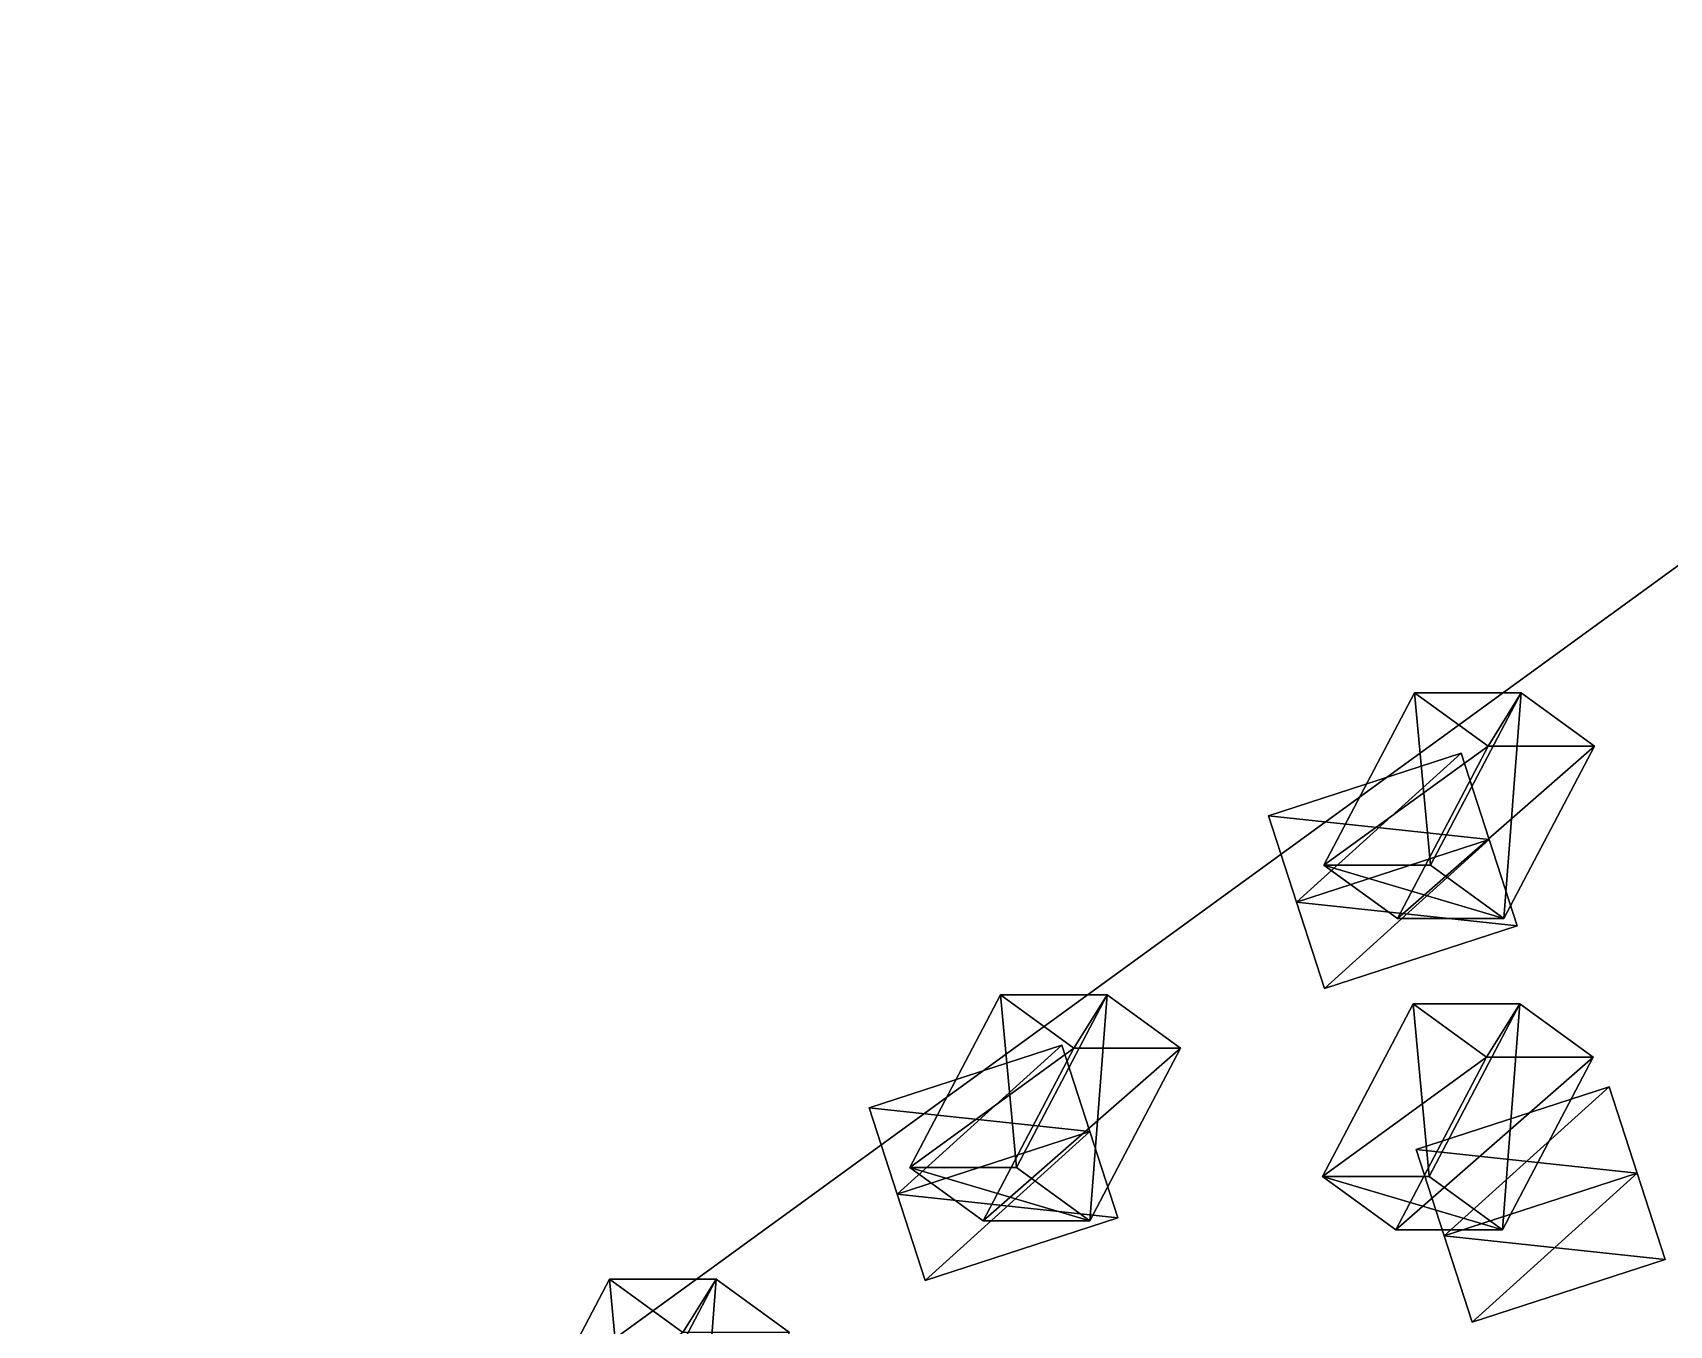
# Model space of a CAD drawing. Header units: metres. Extents: x -324 to 324, y -310 to 311.
# Drawn here: x -217.3 to -136.6, y 244.2 to 307.9 of the extents above; entities that cross this region are included whole.
import ezdxf

# ---------------------------------------------------------------- set-up
doc = ezdxf.new("R2010")
doc.units = ezdxf.units.M

msp = doc.modelspace()

# ---------------------------------------------------------------- linework, layer by layer
for p, q in [((-100.1399, 307.86993, -938.09595), (-261.94815, 190.31635, -1061.6997)), ((-261.85693, 190.37546, -1061.904), (-100.05551, 307.93835, -938.3003))]:
    msp.add_line(p, q)
for points in [[(-100.05551, 307.93835, -938.3003), (-161.85391, 117.712, -1261.8992), (-261.85693, 190.37546, -1061.904), (-261.85684, 190.37556, -1061.9039)], [(-100.05551, 307.93835, -938.3003), (61.75283, 190.36641, -1261.8993), (-161.85391, 117.712, -1261.8992), (-161.8538, 117.7121, -1261.899)], [(-149.1837, 275.40836, -960.27985), (-153.65573, 266.90176, -957.5159), (-148.39809, 266.90152, -949.00964), (-148.39798, 266.9016, -949.0095)], [(-153.65573, 266.90176, -957.5159), (-149.1837, 275.40836, -960.27985), (-145.56575, 272.77975, -962.5161), (-145.56564, 272.77985, -962.516)], [(-148.39809, 266.90152, -949.00964), (-143.92606, 275.4081, -951.7735), (-149.1837, 275.40836, -960.27985), (-149.1836, 275.40845, -960.2797)], [(-145.56575, 272.77975, -962.5161), (-149.1837, 275.40836, -960.27985), (-143.92606, 275.4081, -951.7735), (-143.92595, 275.4082, -951.7734)], [(-143.92606, 275.4081, -951.7735), (-148.39809, 266.90152, -949.00964), (-144.78014, 264.27292, -951.2459), (-144.78003, 264.273, -951.2458)], [(-143.92606, 275.4081, -951.7735), (-140.3081, 272.7795, -954.0098), (-145.56575, 272.77975, -962.5161), (-145.56564, 272.77985, -962.516)], [(-144.78014, 264.27292, -951.2459), (-140.3081, 272.7795, -954.0098), (-143.92606, 275.4081, -951.7735), (-143.92595, 275.4082, -951.7734)], [(-155.01509, 265.0837, -1004.8467), (-156.39719, 269.33737, -995.90265), (-146.88663, 272.42755, -995.90265), (-146.88652, 272.42764, -995.9025)], [(-145.50468, 268.1744, -993.6664), (-146.88663, 272.42755, -995.90265), (-156.39719, 269.33737, -995.90265), (-156.39708, 269.33746, -995.9025)], [(-146.88663, 272.42755, -995.90265), (-145.50452, 268.1739, -1004.8467), (-155.01509, 265.0837, -1004.8467), (-155.01498, 265.0838, -1004.84656)], [(-145.56575, 272.77975, -962.5161), (-150.03778, 264.27316, -959.75226), (-153.65573, 266.90176, -957.5159), (-153.65562, 266.90186, -957.5158)], [(-150.03778, 264.27316, -959.75226), (-145.56575, 272.77975, -962.5161), (-140.3081, 272.7795, -954.0098), (-140.308, 272.7796, -954.0097)], [(-140.3081, 272.7795, -954.0098), (-144.78014, 264.27292, -951.2459), (-150.03778, 264.27316, -959.75226), (-150.03767, 264.27325, -959.75214)], [(-145.50452, 268.1739, -1004.8467), (-146.88663, 272.42755, -995.90265), (-145.50468, 268.1744, -993.6664), (-145.50458, 268.1745, -993.66626)], [(-153.63315, 260.83057, -1002.6104), (-155.01526, 265.08423, -993.6664), (-156.39719, 269.33737, -995.90265), (-156.39708, 269.33746, -995.9025)], [(-156.39719, 269.33737, -995.90265), (-155.01509, 265.0837, -1004.8467), (-153.63315, 260.83057, -1002.6104), (-153.63304, 260.83066, -1002.6103)], [(-156.39719, 269.33737, -995.90265), (-155.01526, 265.08423, -993.6664), (-145.50468, 268.1744, -993.6664), (-145.50458, 268.1745, -993.66626)], [(-144.12259, 263.92075, -1002.6104), (-145.50468, 268.1744, -993.6664), (-155.01526, 265.08423, -993.6664), (-155.01515, 265.08432, -993.66626)], [(-153.63315, 260.83057, -1002.6104), (-155.01509, 265.0837, -1004.8467), (-145.50452, 268.1739, -1004.8467), (-145.50441, 268.17398, -1004.84656)], [(-145.50452, 268.1739, -1004.8467), (-144.12259, 263.92075, -1002.6104), (-153.63315, 260.83057, -1002.6104), (-153.63304, 260.83066, -1002.6103)], [(-145.50468, 268.1744, -993.6664), (-144.12259, 263.92075, -1002.6104), (-145.50452, 268.1739, -1004.8467), (-145.50441, 268.17398, -1004.84656)], [(-144.78014, 264.27292, -951.2459), (-148.39809, 266.90152, -949.00964), (-153.65573, 266.90176, -957.5159), (-153.65562, 266.90186, -957.5158)], [(-153.65573, 266.90176, -957.5159), (-150.03778, 264.27316, -959.75226), (-144.78014, 264.27292, -951.2459), (-144.78003, 264.273, -951.2458)], [(-155.01526, 265.08423, -993.6664), (-153.63315, 260.83057, -1002.6104), (-144.12259, 263.92075, -1002.6104), (-144.12248, 263.92084, -1002.6103)], [(-169.60497, 260.5139, -975.8108), (-174.077, 252.00731, -973.0469), (-168.81935, 252.00706, -964.5406), (-168.81924, 252.00717, -964.54047)], [(-174.077, 252.00731, -973.0469), (-169.60497, 260.5139, -975.8108), (-165.98701, 257.8853, -978.04706), (-165.98691, 257.8854, -978.04694)], [(-168.81935, 252.00706, -964.5406), (-164.34732, 260.51364, -967.30444), (-169.60497, 260.5139, -975.8108), (-169.60486, 260.51398, -975.81067)], [(-165.98701, 257.8853, -978.04706), (-169.60497, 260.5139, -975.8108), (-164.34732, 260.51364, -967.30444), (-164.34721, 260.51373, -967.3043)], [(-164.34732, 260.51364, -967.30444), (-168.81935, 252.00706, -964.5406), (-165.2014, 249.37848, -966.77686), (-165.2013, 249.37859, -966.77673)], [(-164.34732, 260.51364, -967.30444), (-160.72937, 257.88507, -969.5408), (-165.98701, 257.8853, -978.04706), (-165.98691, 257.8854, -978.04694)], [(-165.2014, 249.37848, -966.77686), (-160.72937, 257.88507, -969.5408), (-164.34732, 260.51364, -967.30444), (-164.34721, 260.51373, -967.3043)], [(-149.25684, 260.07483, -942.3748), (-153.72887, 251.56825, -939.6109), (-148.47122, 251.56801, -931.1046), (-148.47112, 251.56812, -931.1045)], [(-153.72887, 251.56825, -939.6109), (-149.25684, 260.07483, -942.3748), (-145.63889, 257.44626, -944.6111), (-145.63878, 257.44635, -944.61096)], [(-148.47122, 251.56801, -931.1046), (-143.99919, 260.0746, -933.86847), (-149.25684, 260.07483, -942.3748), (-149.25673, 260.07492, -942.3747)], [(-145.63889, 257.44626, -944.6111), (-149.25684, 260.07483, -942.3748), (-143.99919, 260.0746, -933.86847), (-143.99908, 260.07468, -933.86835)], [(-143.99919, 260.0746, -933.86847), (-148.47122, 251.56801, -931.1046), (-144.85327, 248.93942, -933.3409), (-144.85316, 248.93953, -933.34076)], [(-143.99919, 260.0746, -933.86847), (-140.38124, 257.446, -936.1048), (-145.63889, 257.44626, -944.6111), (-145.63878, 257.44635, -944.61096)], [(-144.85327, 248.93942, -933.3409), (-140.38124, 257.446, -936.1048), (-143.99919, 260.0746, -933.86847), (-143.99908, 260.07468, -933.86835)], [(-174.70692, 250.6931, -1020.04706), (-176.08902, 254.94676, -1011.103), (-166.57846, 258.03696, -1011.103), (-166.57835, 258.03705, -1011.1029)], [(-165.19652, 253.7838, -1008.86676), (-166.57846, 258.03696, -1011.103), (-176.08902, 254.94676, -1011.103), (-176.08891, 254.94687, -1011.1029)], [(-166.57846, 258.03696, -1011.103), (-165.19635, 253.78328, -1020.04706), (-174.70692, 250.6931, -1020.04706), (-174.70682, 250.6932, -1020.04694)], [(-165.98701, 257.8853, -978.04706), (-170.45905, 249.37871, -975.2832), (-174.077, 252.00731, -973.0469), (-174.07689, 252.00742, -973.04675)], [(-170.45905, 249.37871, -975.2832), (-165.98701, 257.8853, -978.04706), (-160.72937, 257.88507, -969.5408), (-160.72926, 257.88516, -969.54065)], [(-160.72937, 257.88507, -969.5408), (-165.2014, 249.37848, -966.77686), (-170.45905, 249.37871, -975.2832), (-170.45894, 249.37881, -975.2831)], [(-165.19635, 253.78328, -1020.04706), (-166.57846, 258.03696, -1011.103), (-165.19652, 253.7838, -1008.86676), (-165.19641, 253.7839, -1008.86664)], [(-145.63889, 257.44626, -944.6111), (-150.11092, 248.93965, -941.8472), (-153.72887, 251.56825, -939.6109), (-153.72876, 251.56836, -939.6108)], [(-150.11092, 248.93965, -941.8472), (-145.63889, 257.44626, -944.6111), (-140.38124, 257.446, -936.1048), (-140.38113, 257.4461, -936.1047)], [(-140.38124, 257.446, -936.1048), (-144.85327, 248.93942, -933.3409), (-150.11092, 248.93965, -941.8472), (-150.11081, 248.93976, -941.8471)], [(-147.72127, 248.63535, -1040.6368), (-149.10336, 252.889, -1031.6927), (-139.5928, 255.97919, -1031.6927), (-139.5927, 255.9793, -1031.6926)], [(-138.21086, 251.72604, -1029.4564), (-139.5928, 255.97919, -1031.6927), (-149.10336, 252.889, -1031.6927), (-149.10326, 252.88911, -1031.6926)], [(-139.5928, 255.97919, -1031.6927), (-138.2107, 251.72552, -1040.6368), (-147.72127, 248.63535, -1040.6368), (-147.72116, 248.63545, -1040.6367)], [(-138.2107, 251.72552, -1040.6368), (-139.5928, 255.97919, -1031.6927), (-138.21086, 251.72604, -1029.4564), (-138.21075, 251.72615, -1029.4563)], [(-173.32498, 246.43996, -1017.8108), (-174.70709, 250.69362, -1008.86676), (-176.08902, 254.94676, -1011.103), (-176.08891, 254.94687, -1011.1029)], [(-176.08902, 254.94676, -1011.103), (-174.70692, 250.6931, -1020.04706), (-173.32498, 246.43996, -1017.8108), (-173.32487, 246.44006, -1017.81067)], [(-176.08902, 254.94676, -1011.103), (-174.70709, 250.69362, -1008.86676), (-165.19652, 253.7838, -1008.86676), (-165.19641, 253.7839, -1008.86664)], [(-163.81442, 249.53014, -1017.8108), (-165.19652, 253.7838, -1008.86676), (-174.70709, 250.69362, -1008.86676), (-174.70699, 250.69373, -1008.86664)], [(-173.32498, 246.43996, -1017.8108), (-174.70692, 250.6931, -1020.04706), (-165.19635, 253.78328, -1020.04706), (-165.19624, 253.78339, -1020.04694)], [(-165.19635, 253.78328, -1020.04706), (-163.81442, 249.53014, -1017.8108), (-173.32498, 246.43996, -1017.8108), (-173.32487, 246.44006, -1017.81067)], [(-165.19652, 253.7838, -1008.86676), (-163.81442, 249.53014, -1017.8108), (-165.19635, 253.78328, -1020.04706), (-165.19624, 253.78339, -1020.04694)], [(-146.33932, 244.3822, -1038.4005), (-147.72144, 248.63586, -1029.4564), (-149.10336, 252.889, -1031.6927), (-149.10326, 252.88911, -1031.6926)], [(-149.10336, 252.889, -1031.6927), (-147.72127, 248.63535, -1040.6368), (-146.33932, 244.3822, -1038.4005), (-146.33922, 244.38231, -1038.4004)], [(-149.10336, 252.889, -1031.6927), (-147.72144, 248.63586, -1029.4564), (-138.21086, 251.72604, -1029.4564), (-138.21075, 251.72615, -1029.4563)], [(-165.2014, 249.37848, -966.77686), (-168.81935, 252.00706, -964.5406), (-174.077, 252.00731, -973.0469), (-174.07689, 252.00742, -973.04675)], [(-174.077, 252.00731, -973.0469), (-170.45905, 249.37871, -975.2832), (-165.2014, 249.37848, -966.77686), (-165.2013, 249.37859, -966.77673)], [(-144.85327, 248.93942, -933.3409), (-148.47122, 251.56801, -931.1046), (-153.72887, 251.56825, -939.6109), (-153.72876, 251.56836, -939.6108)], [(-153.72887, 251.56825, -939.6109), (-150.11092, 248.93965, -941.8472), (-144.85327, 248.93942, -933.3409), (-144.85316, 248.93953, -933.34076)], [(-136.82877, 247.47238, -1038.4005), (-138.21086, 251.72604, -1029.4564), (-147.72144, 248.63586, -1029.4564), (-147.72133, 248.63597, -1029.4563)], [(-146.33932, 244.3822, -1038.4005), (-147.72127, 248.63535, -1040.6368), (-138.2107, 251.72552, -1040.6368), (-138.21059, 251.72563, -1040.6367)], [(-138.2107, 251.72552, -1040.6368), (-136.82877, 247.47238, -1038.4005), (-146.33932, 244.3822, -1038.4005), (-146.33922, 244.38231, -1038.4004)], [(-138.21086, 251.72604, -1029.4564), (-136.82877, 247.47238, -1038.4005), (-138.2107, 251.72552, -1040.6368), (-138.21059, 251.72563, -1040.6367)], [(-174.70709, 250.69362, -1008.86676), (-173.32498, 246.43996, -1017.8108), (-163.81442, 249.53014, -1017.8108), (-163.81432, 249.53024, -1017.81067)], [(-147.72144, 248.63586, -1029.4564), (-146.33932, 244.3822, -1038.4005), (-136.82877, 247.47238, -1038.4005), (-136.82866, 247.47249, -1038.4004)], [(-188.88869, 246.49557, -990.5312), (-193.36072, 237.989, -987.7673), (-188.10307, 237.98875, -979.261), (-188.10297, 237.98886, -979.26086)], [(-193.36072, 237.989, -987.7673), (-188.88869, 246.49557, -990.5312), (-185.27074, 243.86699, -992.76746), (-185.27063, 243.8671, -992.76733)], [(-188.10307, 237.98875, -979.261), (-183.63104, 246.49535, -982.02484), (-188.88869, 246.49557, -990.5312), (-188.88858, 246.49568, -990.53107)], [(-185.27074, 243.86699, -992.76746), (-188.88869, 246.49557, -990.5312), (-183.63104, 246.49535, -982.02484), (-183.63094, 246.49545, -982.0247)], [(-183.63104, 246.49535, -982.02484), (-188.10307, 237.98875, -979.261), (-184.48512, 235.36017, -981.49725), (-184.48502, 235.36028, -981.49713)], [(-183.63104, 246.49535, -982.02484), (-180.01309, 243.86674, -984.26117), (-185.27074, 243.86699, -992.76746), (-185.27063, 243.8671, -992.76733)], [(-184.48512, 235.36017, -981.49725), (-180.01309, 243.86674, -984.26117), (-183.63104, 246.49535, -982.02484), (-183.63094, 246.49545, -982.0247)]]:
    msp.add_3dface(points)

doc.saveas('drawing.dxf')
